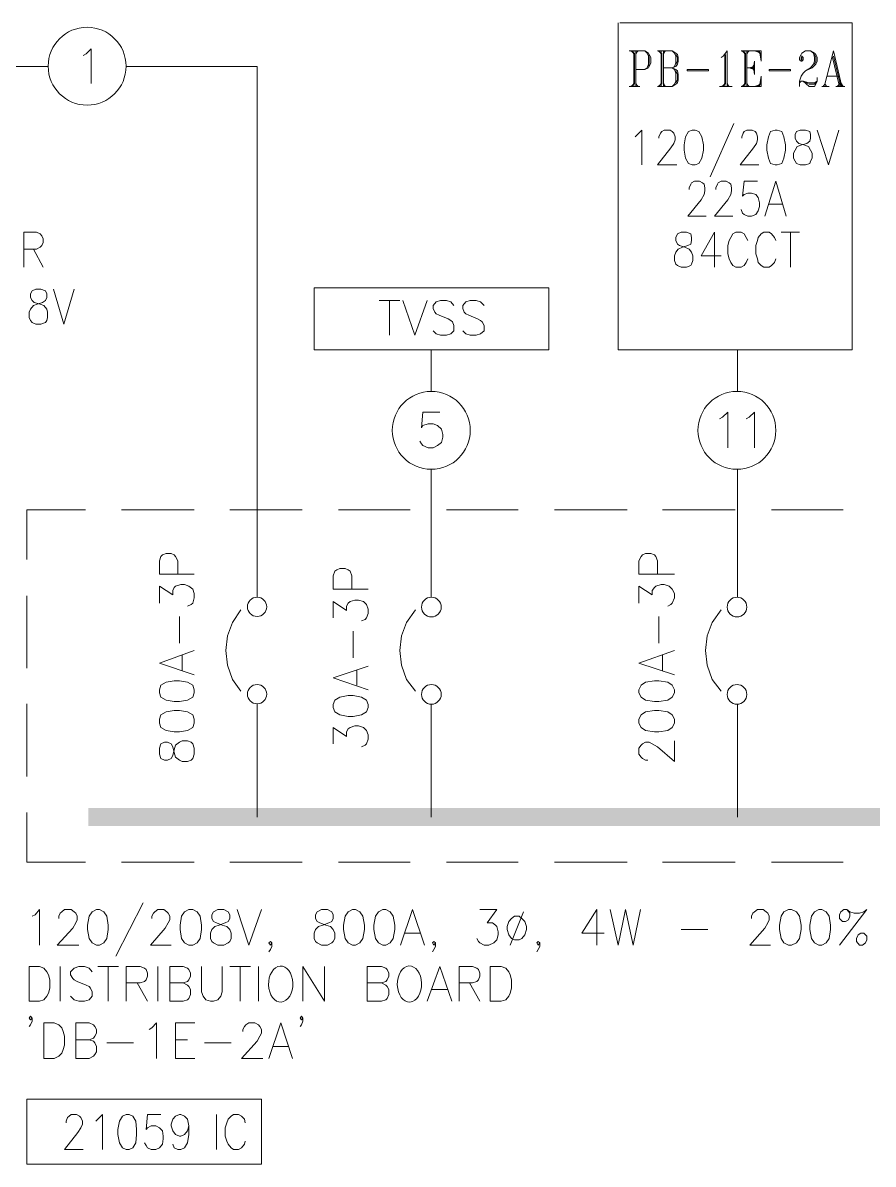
# Model space of a CAD drawing. Header units: inches. Extents: x 0.9 to 46, y 0.8 to 32.4.
# Drawn here: x 29.09 to 31.005, y 9.63 to 12.2 of the extents above; entities that cross this region are included whole.
import ezdxf

# ---------------------------------------------------------------- set-up
doc = ezdxf.new("R2010")
doc.units = ezdxf.units.IN
doc.header["$MEASUREMENT"] = 0
doc.layers.add('PDF_Geometry', color=7, linetype='Continuous')
doc.layers.add('PDF_Solid Fills', color=7, linetype='Continuous')

msp = doc.modelspace()

# ---------------------------------------------------------------- linework, layer by layer
at = {"layer": 'PDF_Geometry', "lineweight": 9}
for points in [[(30.4311, 12.1998), (30.4311, 11.4631), (30.9578, 11.4631), (30.9578, 12.1998), (30.4344, 12.1998)], [(29.2261, 12.1264), (29.2328, 12.1298), (29.2445, 12.1414), (29.2445, 12.0631)], [(30.4561, 12.1365), (30.4911, 12.1365), (30.4995, 12.1314), (30.5011, 12.1281), (30.5044, 12.1215), (30.5044, 12.1098), (30.5011, 12.1015), (30.4995, 12.0981), (30.4911, 12.0948), (30.4711, 12.0948)], [(30.4595, 12.1365), (30.4661, 12.1314)], [(30.4628, 12.1365), (30.4661, 12.1281)], [(30.4661, 12.1365), (30.4661, 12.0564)], [(30.4678, 12.1314), (30.4678, 12.0614)], [(30.4711, 12.1365), (30.4711, 12.0564)], [(30.4744, 12.1365), (30.4711, 12.1281)], [(30.4761, 12.1365), (30.4711, 12.1314)], [(30.4911, 12.1365), (30.4961, 12.1314), (30.4995, 12.1248), (30.4995, 12.1065), (30.4961, 12.0981), (30.4911, 12.0948)], [(30.5194, 12.1365), (30.5528, 12.1365), (30.5611, 12.1314), (30.5645, 12.1281), (30.5661, 12.1215), (30.5661, 12.1131), (30.5645, 12.1065), (30.5611, 12.1015), (30.5528, 12.0981), (30.5611, 12.0948), (30.5645, 12.0915), (30.5661, 12.0831), (30.5661, 12.0715), (30.5645, 12.0648), (30.5611, 12.0614), (30.5528, 12.0564), (30.5194, 12.0564)], [(30.5211, 12.1365), (30.5278, 12.1314)], [(30.5244, 12.1365), (30.5278, 12.1281)], [(30.5278, 12.1365), (30.5278, 12.0564)], [(30.5295, 12.1314), (30.5295, 12.0614)], [(30.5328, 12.1365), (30.5328, 12.0564)], [(30.5528, 12.1365), (30.5578, 12.1314), (30.5611, 12.1248), (30.5611, 12.1098), (30.5578, 12.1015), (30.5528, 12.0981), (30.5328, 12.0981)], [(30.5361, 12.1365), (30.5328, 12.1281)], [(30.5378, 12.1365), (30.5328, 12.1314)], [(30.6761, 12.0564), (30.6761, 12.1365), (30.6678, 12.1248), (30.6628, 12.1215)], [(30.7078, 12.1365), (30.7528, 12.1365), (30.7528, 12.1131), (30.7494, 12.1365)], [(30.7094, 12.1365), (30.7161, 12.1314)], [(30.7128, 12.1365), (30.7161, 12.1281)], [(30.7161, 12.1365), (30.7161, 12.0564)], [(30.7178, 12.1314), (30.7178, 12.0614)], [(30.7211, 12.1365), (30.7211, 12.0564)], [(30.7244, 12.1365), (30.7211, 12.1281)], [(30.7261, 12.1365), (30.7211, 12.1314)], [(30.7378, 12.1365), (30.7528, 12.1314)], [(30.7444, 12.1365), (30.7528, 12.1281)], [(30.7461, 12.1365), (30.7528, 12.1248)], [(30.8428, 12.1248), (30.8445, 12.1248), (30.8478, 12.1215), (30.8478, 12.1164), (30.8445, 12.1131), (30.8428, 12.1131), (30.8394, 12.1164), (30.8394, 12.1215), (30.8428, 12.1281), (30.8445, 12.1314), (30.8528, 12.1365), (30.8644, 12.1365), (30.8728, 12.1314), (30.8761, 12.1281), (30.8794, 12.1215), (30.8794, 12.1131), (30.8761, 12.1065), (30.8678, 12.0981), (30.8528, 12.0915), (30.8478, 12.0865), (30.8428, 12.0798), (30.8394, 12.0681), (30.8394, 12.0564)], [(30.8644, 12.1365), (30.8711, 12.1314), (30.8728, 12.1215), (30.8728, 12.1131), (30.8711, 12.1065), (30.8644, 12.0981), (30.8528, 12.0915)], [(30.9344, 12.0564), (30.9161, 12.1365), (30.8961, 12.0614)], [(30.4995, 12.1281), (30.5011, 12.1215), (30.5011, 12.1098), (30.4995, 12.1015)], [(30.5611, 12.1281), (30.5645, 12.1215), (30.5645, 12.1131), (30.5611, 12.1065)], [(30.6711, 12.1281), (30.6711, 12.0564)], [(30.6728, 12.1281), (30.6728, 12.0614)], [(30.7378, 12.1065), (30.7328, 12.0981), (30.7378, 12.0915)], [(30.8728, 12.1281), (30.8761, 12.1215), (30.8761, 12.1131), (30.8728, 12.1065)], [(30.9128, 12.1248), (30.9295, 12.0564)], [(30.9161, 12.1248), (30.9328, 12.0564)], [(28.8511, 12.1015), (29.1478, 12.1015)], [(29.3228, 12.1015), (29.6178, 12.1015), (29.6178, 10.9065)], [(30.5528, 12.0981), (30.5578, 12.0948), (30.5611, 12.0865), (30.5611, 12.0681), (30.5578, 12.0614), (30.5528, 12.0564)], [(30.5611, 12.0915), (30.5645, 12.0831), (30.5645, 12.0715), (30.5611, 12.0648)], [(30.7078, 12.0564), (30.7528, 12.0564), (30.7528, 12.0798), (30.7494, 12.0564)], [(30.7211, 12.0981), (30.7378, 12.0981)], [(30.7378, 12.1015), (30.7261, 12.0981), (30.7378, 12.0948)], [(30.9011, 12.0798), (30.9261, 12.0798)], [(30.4561, 12.0564), (30.4795, 12.0564)], [(30.4661, 12.0614), (30.4595, 12.0564)], [(30.4661, 12.0648), (30.4628, 12.0564)], [(30.4711, 12.0648), (30.4744, 12.0564)], [(30.4711, 12.0614), (30.4761, 12.0564)], [(30.5278, 12.0614), (30.5211, 12.0564)], [(30.5278, 12.0648), (30.5244, 12.0564)], [(30.5328, 12.0648), (30.5361, 12.0564)], [(30.5328, 12.0614), (30.5378, 12.0564)], [(30.6594, 12.0564), (30.6878, 12.0564)], [(30.6711, 12.0614), (30.6644, 12.0564)], [(30.6711, 12.0648), (30.6678, 12.0564)], [(30.6761, 12.0648), (30.6794, 12.0564)], [(30.6761, 12.0614), (30.6811, 12.0564)], [(30.7161, 12.0614), (30.7094, 12.0564)], [(30.7161, 12.0648), (30.7128, 12.0564)], [(30.7211, 12.0648), (30.7244, 12.0564)], [(30.7211, 12.0614), (30.7261, 12.0564)], [(30.7378, 12.0564), (30.7528, 12.0614)], [(30.7444, 12.0564), (30.7528, 12.0648)], [(30.7461, 12.0564), (30.7528, 12.0681)], [(30.8394, 12.0648), (30.8428, 12.0681), (30.8478, 12.0681), (30.8611, 12.0648), (30.8728, 12.0648), (30.8794, 12.0681)], [(30.8794, 12.0764), (30.8794, 12.0681), (30.8761, 12.0614), (30.8728, 12.0564), (30.8611, 12.0564), (30.8478, 12.0681), (30.8611, 12.0614), (30.8728, 12.0614), (30.8761, 12.0648)], [(30.8894, 12.0564), (30.9061, 12.0564)], [(30.8928, 12.0564), (30.8961, 12.0614), (30.9011, 12.0564)], [(30.9211, 12.0564), (30.9411, 12.0564)], [(30.9295, 12.0614), (30.9244, 12.0564)], [(30.9295, 12.0648), (30.9261, 12.0564)], [(30.9328, 12.0648), (30.9378, 12.0564)], [(30.4694, 11.9431), (30.4744, 11.9481), (30.4844, 11.9581), (30.4844, 11.8798)], [(30.5228, 11.9398), (30.5228, 11.9431), (30.5261, 11.9515), (30.5295, 11.9548), (30.5344, 11.9581), (30.5478, 11.9581), (30.5528, 11.9548), (30.5561, 11.9515), (30.5594, 11.9431), (30.5594, 11.9364), (30.5561, 11.9281), (30.5494, 11.9181), (30.5194, 11.8798), (30.5628, 11.8798)], [(30.6911, 11.9731), (30.6378, 11.8531)], [(30.7094, 11.9398), (30.7094, 11.9431), (30.7128, 11.9515), (30.7144, 11.9548), (30.7211, 11.9581), (30.7328, 11.9581), (30.7394, 11.9548), (30.7428, 11.9515), (30.7444, 11.9431), (30.7444, 11.9364), (30.7428, 11.9281), (30.7361, 11.9181), (30.7061, 11.8798), (30.7478, 11.8798)], [(30.8794, 11.9581), (30.9044, 11.8798), (30.9278, 11.9581)], [(30.5911, 11.8248), (30.5911, 11.8281), (30.5944, 11.8364), (30.5961, 11.8398), (30.6028, 11.8431), (30.6144, 11.8431), (30.6211, 11.8398), (30.6244, 11.8364), (30.6261, 11.8281), (30.6261, 11.8214), (30.6244, 11.8131), (30.6178, 11.8014), (30.5878, 11.7648), (30.6294, 11.7648)], [(30.6511, 11.8248), (30.6511, 11.8281), (30.6544, 11.8364), (30.6561, 11.8398), (30.6628, 11.8431), (30.6744, 11.8431), (30.6811, 11.8398), (30.6845, 11.8364), (30.6861, 11.8281), (30.6861, 11.8214), (30.6845, 11.8131), (30.6778, 11.8014), (30.6478, 11.7648), (30.6894, 11.7648)], [(30.7444, 11.8431), (30.7144, 11.8431), (30.7111, 11.8098), (30.7144, 11.8131), (30.7228, 11.8164), (30.7311, 11.8164), (30.7411, 11.8131), (30.7461, 11.8065), (30.7494, 11.7948), (30.7494, 11.7864), (30.7461, 11.7765), (30.7411, 11.7681), (30.7311, 11.7648), (30.7228, 11.7648), (30.7144, 11.7681), (30.7111, 11.7714), (30.7078, 11.7798)], [(30.7611, 11.7648), (30.7861, 11.8431), (30.8094, 11.7648)], [(30.7711, 11.7915), (30.8011, 11.7915)], [(29.0928, 11.6498), (29.0928, 11.7281), (29.1211, 11.7281), (29.1295, 11.7248), (29.1328, 11.7198), (29.1361, 11.7131), (29.1361, 11.7048), (29.1328, 11.6981), (29.1295, 11.6948), (29.1211, 11.6898), (29.0928, 11.6898)], [(30.6478, 11.6498), (30.6478, 11.7281), (30.6178, 11.6748), (30.6628, 11.6748)], [(30.7228, 11.7098), (30.7195, 11.7164), (30.7144, 11.7248), (30.7078, 11.7281), (30.6961, 11.7281), (30.6894, 11.7248), (30.6845, 11.7164), (30.6811, 11.7098), (30.6778, 11.6981), (30.6778, 11.6798), (30.6811, 11.6681), (30.6845, 11.6598), (30.6894, 11.6531), (30.6961, 11.6498), (30.7078, 11.6498), (30.7144, 11.6531), (30.7195, 11.6598), (30.7228, 11.6681)], [(30.7861, 11.7098), (30.7828, 11.7164), (30.7761, 11.7248), (30.7711, 11.7281), (30.7594, 11.7281), (30.7528, 11.7248), (30.7461, 11.7164), (30.7444, 11.7098), (30.7411, 11.6981), (30.7411, 11.6798), (30.7444, 11.6681), (30.7461, 11.6598), (30.7528, 11.6531), (30.7594, 11.6498), (30.7711, 11.6498), (30.7761, 11.6531), (30.7828, 11.6598), (30.7861, 11.6681)], [(30.7978, 11.7281), (30.8394, 11.7281)], [(30.8194, 11.7281), (30.8194, 11.6498)], [(29.1145, 11.6898), (29.1361, 11.6498)], [(29.1595, 11.5998), (29.1828, 11.5215), (29.2061, 11.5998)], [(29.8928, 11.5748), (29.9395, 11.5748)], [(29.9161, 11.5748), (29.9161, 11.4965)], [(29.9461, 11.5748), (29.9728, 11.4965), (30.0011, 11.5748)], [(30.0611, 11.5631), (30.0544, 11.5715), (30.0445, 11.5748), (30.0311, 11.5748), (30.0211, 11.5715), (30.0145, 11.5631), (30.0145, 11.5565), (30.0178, 11.5481), (30.0211, 11.5448), (30.0278, 11.5414), (30.0478, 11.5331), (30.0544, 11.5298), (30.0578, 11.5264), (30.0611, 11.5181), (30.0611, 11.5064), (30.0544, 11.4998), (30.0445, 11.4965), (30.0311, 11.4965), (30.0211, 11.4998), (30.0145, 11.5064)], [(30.1295, 11.5631), (30.1211, 11.5715), (30.1111, 11.5748), (30.0978, 11.5748), (30.0878, 11.5715), (30.0811, 11.5631), (30.0811, 11.5565), (30.0845, 11.5481), (30.0878, 11.5448), (30.0944, 11.5414), (30.1145, 11.5331), (30.1211, 11.5298), (30.1244, 11.5264), (30.1295, 11.5181), (30.1295, 11.5064), (30.1211, 11.4998), (30.1111, 11.4965), (30.0978, 11.4965), (30.0878, 11.4998), (30.0811, 11.5064)], [(30.0095, 11.3714), (30.0095, 11.4631)], [(30.6994, 11.3714), (30.6994, 11.4631)], [(30.0295, 11.3231), (29.9911, 11.3231), (29.9878, 11.2881), (29.9911, 11.2931), (30.0028, 11.2965), (30.0145, 11.2965), (30.0244, 11.2931), (30.0328, 11.2848), (30.0361, 11.2731), (30.0361, 11.2665), (30.0328, 11.2548), (30.0244, 11.2481), (30.0145, 11.2431), (30.0028, 11.2431), (29.9911, 11.2481), (29.9878, 11.2515), (29.9845, 11.2581)], [(30.6594, 11.3081), (30.6661, 11.3115), (30.6778, 11.3231), (30.6778, 11.2431)], [(30.7195, 11.3081), (30.7261, 11.3115), (30.7378, 11.3231), (30.7378, 11.2431)], [(30.0095, 10.9065), (30.0095, 11.1948)], [(30.6994, 10.9065), (30.6994, 11.1948)], [(29.0995, 10.9915), (29.0995, 11.1031), (29.2311, 11.1031)], [(29.3128, 11.1031), (29.4761, 11.1031)], [(29.5561, 11.1031), (29.7195, 11.1031)], [(29.8011, 11.1031), (29.9628, 11.1031)], [(30.0445, 11.1031), (30.2061, 11.1031)], [(30.2878, 11.1031), (30.4511, 11.1031)], [(30.5311, 11.1031), (30.6944, 11.1031)], [(30.7761, 11.1031), (30.9378, 11.1031)], [(29.4761, 10.9581), (29.3978, 10.9581), (29.3978, 10.9881), (29.4011, 10.9981), (29.4045, 11.0015), (29.4128, 11.0048), (29.4245, 11.0048), (29.4311, 11.0015), (29.4344, 10.9981), (29.4395, 10.9881), (29.4395, 10.9581)], [(30.5578, 10.9581), (30.4778, 10.9581), (30.4778, 10.9881), (30.4828, 10.9981), (30.4861, 11.0015), (30.4928, 11.0048), (30.5044, 11.0048), (30.5128, 11.0015), (30.5161, 10.9981), (30.5194, 10.9881), (30.5194, 10.9581)], [(29.8678, 10.9248), (29.7895, 10.9248), (29.7895, 10.9548), (29.7928, 10.9648), (29.7978, 10.9681), (29.8045, 10.9714), (29.8161, 10.9714), (29.8228, 10.9681), (29.8278, 10.9648), (29.8311, 10.9548), (29.8311, 10.9248)], [(29.3978, 10.8931), (29.3978, 10.9315), (29.4278, 10.9115), (29.4278, 10.9215), (29.4311, 10.9281), (29.4344, 10.9315), (29.4461, 10.9348), (29.4545, 10.9348), (29.4645, 10.9315), (29.4728, 10.9248), (29.4761, 10.9148), (29.4761, 10.9048), (29.4728, 10.8931), (29.4695, 10.8898), (29.4611, 10.8864)], [(30.4778, 10.8931), (30.4778, 10.9315), (30.5078, 10.9115), (30.5078, 10.9215), (30.5128, 10.9281), (30.5161, 10.9315), (30.5278, 10.9348), (30.5344, 10.9348), (30.5461, 10.9315), (30.5528, 10.9248), (30.5578, 10.9148), (30.5578, 10.9048), (30.5528, 10.8931), (30.5494, 10.8898), (30.5428, 10.8864)], [(29.0995, 10.7465), (29.0995, 10.9098)], [(29.7895, 10.8598), (29.7895, 10.8965), (29.8195, 10.8765), (29.8195, 10.8864), (29.8228, 10.8931), (29.8278, 10.8965), (29.8378, 10.8998), (29.8461, 10.8998), (29.8578, 10.8965), (29.8644, 10.8898), (29.8678, 10.8798), (29.8678, 10.8698), (29.8644, 10.8598), (29.8611, 10.8565), (29.8528, 10.8531)], [(29.5811, 10.8781), (29.5628, 10.8498), (29.5511, 10.8198), (29.5478, 10.7865), (29.5511, 10.7531), (29.5628, 10.7215), (29.5811, 10.6948)], [(29.9745, 10.8781), (29.9544, 10.8498), (29.9428, 10.8198), (29.9395, 10.7865), (29.9428, 10.7531), (29.9544, 10.7215), (29.9745, 10.6948)], [(30.6628, 10.8781), (30.6428, 10.8498), (30.6311, 10.8198), (30.6278, 10.7865), (30.6311, 10.7531), (30.6428, 10.7215), (30.6628, 10.6948)], [(29.4428, 10.8031), (29.4428, 10.8631)], [(30.5228, 10.8031), (30.5228, 10.8631)], [(29.8345, 10.7698), (29.8345, 10.8298)], [(29.4761, 10.7315), (29.3978, 10.7582), (29.4761, 10.7865)], [(29.4495, 10.7415), (29.4495, 10.7765)], [(30.5578, 10.7315), (30.4778, 10.7582), (30.5578, 10.7865)], [(30.5311, 10.7415), (30.5311, 10.7765)], [(29.8678, 10.6981), (29.7895, 10.7248), (29.8678, 10.7515)], [(29.8428, 10.7081), (29.8428, 10.7415)], [(29.0995, 10.5031), (29.0995, 10.6665)], [(29.6178, 10.6665), (29.6178, 10.4115)], [(30.0095, 10.6665), (30.0095, 10.4115)], [(30.6994, 10.6665), (30.6994, 10.4115)], [(29.7895, 10.5765), (29.7895, 10.6131), (29.8195, 10.5931), (29.8195, 10.6031), (29.8228, 10.6098), (29.8278, 10.6131), (29.8378, 10.6165), (29.8461, 10.6165), (29.8578, 10.6131), (29.8644, 10.6065), (29.8678, 10.5965), (29.8678, 10.5865), (29.8644, 10.5765), (29.8611, 10.5731), (29.8528, 10.5698)], [(30.4978, 10.5398), (30.4928, 10.5398), (30.4861, 10.5431), (30.4828, 10.5465), (30.4778, 10.5531), (30.4778, 10.5665), (30.4828, 10.5731), (30.4861, 10.5765), (30.4928, 10.5798), (30.5011, 10.5798), (30.5078, 10.5765), (30.5194, 10.5698), (30.5578, 10.5365), (30.5578, 10.5831)], [(29.2311, 10.3098), (29.0995, 10.3098), (29.0995, 10.4215)], [(29.4761, 10.3098), (29.3128, 10.3098)], [(29.7195, 10.3098), (29.5561, 10.3098)], [(29.9628, 10.3098), (29.8011, 10.3098)], [(30.2061, 10.3098), (30.0445, 10.3098)], [(30.4511, 10.3098), (30.2878, 10.3098)], [(30.6944, 10.3098), (30.5311, 10.3098)], [(30.9378, 10.3098), (30.7761, 10.3098)], [(29.1111, 10.1882), (29.1178, 10.1915), (29.1278, 10.2032), (29.1278, 10.1231)], [(29.1711, 10.1832), (29.1711, 10.1882), (29.1744, 10.1948), (29.1778, 10.1981), (29.1845, 10.2032), (29.1995, 10.2032), (29.2061, 10.1981), (29.2095, 10.1948), (29.2128, 10.1882), (29.2128, 10.1798), (29.2095, 10.1731), (29.2028, 10.1615), (29.1678, 10.1231), (29.2161, 10.1231)], [(29.3611, 10.2182), (29.2995, 10.0982)], [(29.3811, 10.1832), (29.3811, 10.1882), (29.3845, 10.1948), (29.3878, 10.1981), (29.3945, 10.2032), (29.4078, 10.2032), (29.4145, 10.1981), (29.4178, 10.1948), (29.4211, 10.1882), (29.4211, 10.1798), (29.4178, 10.1731), (29.4111, 10.1615), (29.3778, 10.1231), (29.4245, 10.1231)], [(29.5728, 10.2032), (29.5995, 10.1231), (29.6278, 10.2032)], [(29.9411, 10.1231), (29.9678, 10.2032), (29.9945, 10.1231)], [(30.1194, 10.2032), (30.1578, 10.2032), (30.1361, 10.1731), (30.1478, 10.1731), (30.1545, 10.1682), (30.1578, 10.1648), (30.1611, 10.1531), (30.1611, 10.1465), (30.1578, 10.1348), (30.1511, 10.1281), (30.1394, 10.1231), (30.1295, 10.1231), (30.1194, 10.1281), (30.1161, 10.1315), (30.1128, 10.1382)], [(30.3828, 10.1231), (30.3828, 10.2032), (30.3494, 10.1498), (30.3994, 10.1498)], [(30.4128, 10.2032), (30.4311, 10.1231), (30.4478, 10.2032), (30.4644, 10.1231), (30.4811, 10.2032)], [(30.7311, 10.1832), (30.7311, 10.1882), (30.7344, 10.1948), (30.7378, 10.1981), (30.7444, 10.2032), (30.7578, 10.2032), (30.7644, 10.1981), (30.7678, 10.1948), (30.7711, 10.1882), (30.7711, 10.1798), (30.7678, 10.1731), (30.7611, 10.1615), (30.7278, 10.1231), (30.7744, 10.1231)], [(30.9461, 10.2032), (30.9528, 10.1948), (30.9528, 10.1882), (30.9494, 10.1798), (30.9428, 10.1765), (30.9361, 10.1765), (30.9295, 10.1832), (30.9295, 10.1915), (30.9328, 10.1981), (30.9394, 10.2032), (30.9461, 10.2032), (30.9528, 10.1981), (30.9628, 10.1948), (30.9744, 10.1948), (30.9844, 10.1981), (30.9911, 10.2032), (30.9295, 10.1231)], [(30.2178, 10.1981), (30.1878, 10.1231)], [(30.5728, 10.1581), (30.6328, 10.1581)], [(29.6511, 10.1281), (29.6478, 10.1231), (29.6444, 10.1281), (29.6478, 10.1315), (29.6511, 10.1281), (29.6511, 10.1198), (29.6478, 10.1132), (29.6444, 10.1081)], [(29.9511, 10.1498), (29.9845, 10.1498)], [(30.0194, 10.1281), (30.0161, 10.1231), (30.0128, 10.1281), (30.0161, 10.1315), (30.0194, 10.1281), (30.0194, 10.1198), (30.0161, 10.1132), (30.0128, 10.1081)], [(30.2545, 10.1281), (30.2511, 10.1231), (30.2478, 10.1281), (30.2511, 10.1315), (30.2545, 10.1281), (30.2545, 10.1198), (30.2511, 10.1132), (30.2478, 10.1081)], [(29.1744, 10.0748), (29.1744, 9.9965)], [(29.2461, 10.0632), (29.2395, 10.0715), (29.2295, 10.0748), (29.2161, 10.0748), (29.2061, 10.0715), (29.1978, 10.0632), (29.1978, 10.0565), (29.2028, 10.0482), (29.2061, 10.0448), (29.2128, 10.0415), (29.2328, 10.0332), (29.2395, 10.0298), (29.2428, 10.0265), (29.2461, 10.0182), (29.2461, 10.0081), (29.2395, 9.9998), (29.2295, 9.9965), (29.2161, 9.9965), (29.2061, 9.9998), (29.1978, 10.0081)], [(29.2595, 10.0748), (29.3061, 10.0748)], [(29.2828, 10.0748), (29.2828, 9.9965)], [(29.3228, 9.9965), (29.3228, 10.0748), (29.3545, 10.0748), (29.3645, 10.0715), (29.3678, 10.0681), (29.3711, 10.0598), (29.3711, 10.0531), (29.3678, 10.0448), (29.3645, 10.0415), (29.3545, 10.0381), (29.3228, 10.0381)], [(29.3945, 10.0748), (29.3945, 9.9965)], [(29.4511, 10.0381), (29.4611, 10.0332), (29.4645, 10.0298), (29.4678, 10.0231), (29.4678, 10.0115), (29.4645, 10.0031), (29.4611, 9.9998), (29.4511, 9.9965), (29.4211, 9.9965), (29.4211, 10.0748), (29.4511, 10.0748), (29.4611, 10.0715), (29.4645, 10.0681), (29.4678, 10.0598), (29.4678, 10.0531), (29.4645, 10.0448), (29.4611, 10.0415), (29.4511, 10.0381), (29.4211, 10.0381)], [(29.4928, 10.0748), (29.4928, 10.0182), (29.4961, 10.0081), (29.5028, 9.9998), (29.5128, 9.9965), (29.5194, 9.9965), (29.5295, 9.9998), (29.5361, 10.0081), (29.5395, 10.0182), (29.5395, 10.0748)], [(29.5561, 10.0748), (29.6028, 10.0748)], [(29.5795, 10.0748), (29.5795, 9.9965)], [(29.6211, 10.0748), (29.6211, 9.9965)], [(29.7211, 9.9965), (29.7211, 10.0748), (29.7695, 9.9965), (29.7695, 10.0748)], [(29.8978, 10.0381), (29.9078, 10.0332), (29.9111, 10.0298), (29.9144, 10.0231), (29.9144, 10.0115), (29.9111, 10.0031), (29.9078, 9.9998), (29.8978, 9.9965), (29.8661, 9.9965), (29.8661, 10.0748), (29.8978, 10.0748), (29.9078, 10.0715), (29.9111, 10.0681), (29.9144, 10.0598), (29.9144, 10.0531), (29.9111, 10.0448), (29.9078, 10.0415), (29.8978, 10.0381), (29.8661, 10.0381)], [(30.0011, 9.9965), (30.0295, 10.0748), (30.0561, 9.9965)], [(30.0728, 9.9965), (30.0728, 10.0748), (30.1028, 10.0748), (30.1128, 10.0715), (30.1161, 10.0681), (30.1194, 10.0598), (30.1194, 10.0531), (30.1161, 10.0448), (30.1128, 10.0415), (30.1028, 10.0381), (30.0728, 10.0381)], [(29.3478, 10.0381), (29.3711, 9.9965)], [(30.0111, 10.0231), (30.0461, 10.0231)], [(30.0961, 10.0381), (30.1194, 9.9965)], [(29.1111, 9.9582), (29.1078, 9.9548), (29.1045, 9.9582), (29.1078, 9.9632), (29.1111, 9.9582), (29.1111, 9.9515), (29.1078, 9.9432), (29.1045, 9.9398)], [(29.2395, 9.9098), (29.2495, 9.9065), (29.2528, 9.9031), (29.2561, 9.8948), (29.2561, 9.8831), (29.2528, 9.8765), (29.2495, 9.8732), (29.2395, 9.8681), (29.2095, 9.8681), (29.2095, 9.9481), (29.2395, 9.9481), (29.2495, 9.9432), (29.2528, 9.9398), (29.2561, 9.9332), (29.2561, 9.9248), (29.2528, 9.9181), (29.2495, 9.9132), (29.2395, 9.9098), (29.2095, 9.9098)], [(29.3745, 9.9332), (29.3811, 9.9365), (29.3912, 9.9481), (29.3912, 9.8681)], [(29.4778, 9.8681), (29.4344, 9.8681), (29.4344, 9.9481), (29.4778, 9.9481)], [(29.5861, 9.9282), (29.5861, 9.9332), (29.5895, 9.9398), (29.5928, 9.9432), (29.5995, 9.9481), (29.6128, 9.9481), (29.6211, 9.9432), (29.6244, 9.9398), (29.6278, 9.9332), (29.6278, 9.9248), (29.6244, 9.9181), (29.6178, 9.9065), (29.5828, 9.8681), (29.6311, 9.8681)], [(29.6444, 9.8681), (29.6711, 9.9481), (29.6978, 9.8681)], [(29.7211, 9.9582), (29.7178, 9.9548), (29.7145, 9.9582), (29.7178, 9.9632), (29.7211, 9.9582), (29.7211, 9.9515), (29.7178, 9.9432), (29.7145, 9.9398)], [(29.2795, 9.9031), (29.3395, 9.9031)], [(29.4344, 9.9098), (29.4611, 9.9098)], [(29.4995, 9.9031), (29.5595, 9.9031)], [(29.6545, 9.8948), (29.6878, 9.8948)], [(29.1878, 9.7231), (29.1878, 9.7265), (29.1911, 9.7348), (29.1945, 9.7382), (29.1995, 9.7415), (29.2111, 9.7415), (29.2178, 9.7382), (29.2211, 9.7348), (29.2245, 9.7265), (29.2245, 9.7198), (29.2211, 9.7115), (29.2145, 9.7015), (29.1845, 9.6632), (29.2261, 9.6632)], [(29.2545, 9.7265), (29.2595, 9.7315), (29.2695, 9.7415), (29.2695, 9.6632)], [(29.4011, 9.7415), (29.3711, 9.7415), (29.3678, 9.7082), (29.3711, 9.7115), (29.3794, 9.7165), (29.3895, 9.7165), (29.3978, 9.7115), (29.4045, 9.7048), (29.4061, 9.6931), (29.4061, 9.6865), (29.4045, 9.6748), (29.3978, 9.6665), (29.3895, 9.6632), (29.3794, 9.6632), (29.3711, 9.6665), (29.3678, 9.6715), (29.3645, 9.6781)], [(29.4645, 9.7165), (29.4611, 9.7048), (29.4545, 9.6965), (29.4461, 9.6931), (29.4428, 9.6931), (29.4344, 9.6965), (29.4278, 9.7048), (29.4245, 9.7165), (29.4245, 9.7198), (29.4278, 9.7315), (29.4344, 9.7382), (29.4428, 9.7415), (29.4461, 9.7415), (29.4545, 9.7382), (29.4611, 9.7315), (29.4645, 9.7165), (29.4645, 9.6965), (29.4611, 9.6781), (29.4545, 9.6665), (29.4461, 9.6632), (29.4395, 9.6632), (29.4311, 9.6665), (29.4278, 9.6748)], [(29.5261, 9.7415), (29.5261, 9.6632)], [(29.5911, 9.7231), (29.5895, 9.7315), (29.5828, 9.7382), (29.5761, 9.7415), (29.5645, 9.7415), (29.5595, 9.7382), (29.5528, 9.7315), (29.5495, 9.7231), (29.5461, 9.7115), (29.5461, 9.6931), (29.5495, 9.6815), (29.5528, 9.6748), (29.5595, 9.6665), (29.5645, 9.6632), (29.5761, 9.6632), (29.5828, 9.6665), (29.5895, 9.6748), (29.5911, 9.6815)]]:
    msp.add_lwpolyline(points, dxfattribs=at)
for points in [[(30.7378, 12.0831), (30.7361, 12.0981), (30.7378, 12.1131)], [(30.8428, 12.1164), (30.8444, 12.1164), (30.8444, 12.1215), (30.8428, 12.1215)], [(30.6344, 12.0915), (30.5861, 12.0915), (30.5861, 12.0948), (30.6344, 12.0948)], [(30.8194, 12.0915), (30.7711, 12.0915), (30.7711, 12.0948), (30.8194, 12.0948)], [(30.5978, 11.9581), (30.5894, 11.9548), (30.5828, 11.9431), (30.5794, 11.9248), (30.5794, 11.9131), (30.5828, 11.8948), (30.5894, 11.8831), (30.5978, 11.8798), (30.6044, 11.8798), (30.6128, 11.8831), (30.6195, 11.8948), (30.6228, 11.9131), (30.6228, 11.9248), (30.6195, 11.9431), (30.6128, 11.9548), (30.6044, 11.9581)], [(30.7844, 11.9581), (30.7744, 11.9548), (30.7694, 11.9431), (30.7661, 11.9248), (30.7661, 11.9131), (30.7694, 11.8948), (30.7744, 11.8831), (30.7844, 11.8798), (30.7894, 11.8798), (30.7994, 11.8831), (30.8044, 11.8948), (30.8078, 11.9131), (30.8078, 11.9248), (30.8044, 11.9431), (30.7994, 11.9548), (30.7894, 11.9581)], [(30.8411, 11.9581), (30.8328, 11.9548), (30.8294, 11.9481), (30.8294, 11.9398), (30.8328, 11.9331), (30.8378, 11.9281), (30.8494, 11.9248), (30.8594, 11.9214), (30.8644, 11.9131), (30.8678, 11.9064), (30.8678, 11.8948), (30.8644, 11.8881), (30.8628, 11.8831), (30.8528, 11.8798), (30.8411, 11.8798), (30.8328, 11.8831), (30.8294, 11.8881), (30.8261, 11.8948), (30.8261, 11.9064), (30.8294, 11.9131), (30.8344, 11.9214), (30.8445, 11.9248), (30.8561, 11.9281), (30.8628, 11.9331), (30.8644, 11.9398), (30.8644, 11.9481), (30.8628, 11.9548), (30.8528, 11.9581)], [(30.5728, 11.7281), (30.5645, 11.7248), (30.5611, 11.7164), (30.5611, 11.7098), (30.5645, 11.7014), (30.5694, 11.6981), (30.5811, 11.6948), (30.5911, 11.6898), (30.5961, 11.6831), (30.5995, 11.6748), (30.5995, 11.6648), (30.5961, 11.6565), (30.5944, 11.6531), (30.5845, 11.6498), (30.5728, 11.6498), (30.5645, 11.6531), (30.5611, 11.6565), (30.5578, 11.6648), (30.5578, 11.6748), (30.5611, 11.6831), (30.5661, 11.6898), (30.5761, 11.6948), (30.5878, 11.6981), (30.5944, 11.7014), (30.5961, 11.7098), (30.5961, 11.7164), (30.5944, 11.7248), (30.5845, 11.7281)], [(29.1195, 11.5998), (29.1111, 11.5964), (29.1078, 11.5898), (29.1078, 11.5815), (29.1111, 11.5748), (29.1161, 11.5698), (29.1295, 11.5665), (29.1378, 11.5631), (29.1445, 11.5548), (29.1461, 11.5481), (29.1461, 11.5365), (29.1445, 11.5298), (29.1411, 11.5248), (29.1311, 11.5215), (29.1195, 11.5215), (29.1111, 11.5248), (29.1078, 11.5298), (29.1045, 11.5365), (29.1045, 11.5481), (29.1078, 11.5548), (29.1145, 11.5631), (29.1228, 11.5665), (29.1345, 11.5698), (29.1411, 11.5748), (29.1445, 11.5815), (29.1445, 11.5898), (29.1411, 11.5964), (29.1311, 11.5998)], [(29.7461, 11.4631), (30.2745, 11.4631), (30.2745, 11.6031), (29.7461, 11.6031)], [(29.3978, 10.6915), (29.4011, 10.6815), (29.4128, 10.6748), (29.4311, 10.6715), (29.4428, 10.6715), (29.4611, 10.6748), (29.4728, 10.6815), (29.4761, 10.6915), (29.4761, 10.6981), (29.4728, 10.7081), (29.4611, 10.7148), (29.4428, 10.7181), (29.4311, 10.7181), (29.4128, 10.7148), (29.4011, 10.7081), (29.3978, 10.6981)], [(30.4778, 10.6915), (30.4828, 10.6815), (30.4928, 10.6748), (30.5128, 10.6715), (30.5228, 10.6715), (30.5428, 10.6748), (30.5528, 10.6815), (30.5578, 10.6915), (30.5578, 10.6981), (30.5528, 10.7081), (30.5428, 10.7148), (30.5228, 10.7181), (30.5128, 10.7181), (30.4928, 10.7148), (30.4828, 10.7081), (30.4778, 10.6981)], [(29.7895, 10.6581), (29.7928, 10.6481), (29.8045, 10.6415), (29.8228, 10.6381), (29.8345, 10.6381), (29.8528, 10.6415), (29.8644, 10.6481), (29.8678, 10.6581), (29.8678, 10.6648), (29.8644, 10.6748), (29.8528, 10.6815), (29.8345, 10.6848), (29.8228, 10.6848), (29.8045, 10.6815), (29.7928, 10.6748), (29.7895, 10.6648)], [(29.3978, 10.6231), (29.4011, 10.6131), (29.4128, 10.6065), (29.4311, 10.6031), (29.4428, 10.6031), (29.4611, 10.6065), (29.4728, 10.6131), (29.4761, 10.6231), (29.4761, 10.6315), (29.4728, 10.6415), (29.4611, 10.6481), (29.4428, 10.6515), (29.4311, 10.6515), (29.4128, 10.6481), (29.4011, 10.6415), (29.3978, 10.6315)], [(30.4778, 10.6231), (30.4828, 10.6131), (30.4928, 10.6065), (30.5128, 10.6031), (30.5228, 10.6031), (30.5428, 10.6065), (30.5528, 10.6131), (30.5578, 10.6231), (30.5578, 10.6315), (30.5528, 10.6415), (30.5428, 10.6481), (30.5228, 10.6515), (30.5128, 10.6515), (30.4928, 10.6481), (30.4828, 10.6415), (30.4778, 10.6315)], [(29.3978, 10.5531), (29.4011, 10.5431), (29.4095, 10.5398), (29.4161, 10.5398), (29.4245, 10.5431), (29.4278, 10.5498), (29.4311, 10.5631), (29.4344, 10.5731), (29.4428, 10.5798), (29.4495, 10.5831), (29.4611, 10.5831), (29.4695, 10.5798), (29.4728, 10.5765), (29.4761, 10.5665), (29.4761, 10.5531), (29.4728, 10.5431), (29.4695, 10.5398), (29.4611, 10.5365), (29.4495, 10.5365), (29.4428, 10.5398), (29.4344, 10.5465), (29.4311, 10.5565), (29.4278, 10.5698), (29.4245, 10.5765), (29.4161, 10.5798), (29.4095, 10.5798), (29.4011, 10.5765), (29.3978, 10.5665)], [(29.2561, 10.2032), (29.2461, 10.1981), (29.2395, 10.1882), (29.2361, 10.1682), (29.2361, 10.1581), (29.2395, 10.1382), (29.2461, 10.1281), (29.2561, 10.1231), (29.2628, 10.1231), (29.2728, 10.1281), (29.2795, 10.1382), (29.2828, 10.1581), (29.2828, 10.1682), (29.2795, 10.1882), (29.2728, 10.1981), (29.2628, 10.2032)], [(29.4645, 10.2032), (29.4545, 10.1981), (29.4478, 10.1882), (29.4445, 10.1682), (29.4445, 10.1581), (29.4478, 10.1382), (29.4545, 10.1281), (29.4645, 10.1231), (29.4728, 10.1231), (29.4828, 10.1281), (29.4895, 10.1382), (29.4928, 10.1581), (29.4928, 10.1682), (29.4895, 10.1882), (29.4828, 10.1981), (29.4728, 10.2032)], [(29.5295, 10.2032), (29.5194, 10.1981), (29.5161, 10.1915), (29.5161, 10.1832), (29.5194, 10.1765), (29.5261, 10.1731), (29.5395, 10.1682), (29.5495, 10.1648), (29.5561, 10.1581), (29.5595, 10.1498), (29.5595, 10.1382), (29.5561, 10.1315), (29.5528, 10.1281), (29.5428, 10.1231), (29.5295, 10.1231), (29.5194, 10.1281), (29.5161, 10.1315), (29.5128, 10.1382), (29.5128, 10.1498), (29.5161, 10.1581), (29.5228, 10.1648), (29.5328, 10.1682), (29.5461, 10.1731), (29.5528, 10.1765), (29.5561, 10.1832), (29.5561, 10.1915), (29.5528, 10.1981), (29.5428, 10.2032)], [(29.7628, 10.2032), (29.7528, 10.1981), (29.7495, 10.1915), (29.7495, 10.1832), (29.7528, 10.1765), (29.7595, 10.1731), (29.7728, 10.1682), (29.7828, 10.1648), (29.7895, 10.1581), (29.7928, 10.1498), (29.7928, 10.1382), (29.7895, 10.1315), (29.7861, 10.1281), (29.7761, 10.1231), (29.7628, 10.1231), (29.7528, 10.1281), (29.7495, 10.1315), (29.7461, 10.1382), (29.7461, 10.1498), (29.7495, 10.1581), (29.7561, 10.1648), (29.7661, 10.1682), (29.7794, 10.1731), (29.7861, 10.1765), (29.7895, 10.1832), (29.7895, 10.1915), (29.7861, 10.1981), (29.7761, 10.2032)], [(29.8328, 10.2032), (29.8228, 10.1981), (29.8161, 10.1882), (29.8128, 10.1682), (29.8128, 10.1581), (29.8161, 10.1382), (29.8228, 10.1281), (29.8328, 10.1231), (29.8395, 10.1231), (29.8494, 10.1281), (29.8561, 10.1382), (29.8595, 10.1581), (29.8595, 10.1682), (29.8561, 10.1882), (29.8494, 10.1981), (29.8395, 10.2032)], [(29.9011, 10.2032), (29.8911, 10.1981), (29.8844, 10.1882), (29.8811, 10.1682), (29.8811, 10.1581), (29.8844, 10.1382), (29.8911, 10.1281), (29.9011, 10.1231), (29.9078, 10.1231), (29.9178, 10.1281), (29.9245, 10.1382), (29.9278, 10.1581), (29.9278, 10.1682), (29.9245, 10.1882), (29.9178, 10.1981), (29.9078, 10.2032)], [(30.8144, 10.2032), (30.8044, 10.1981), (30.7978, 10.1882), (30.7944, 10.1682), (30.7944, 10.1581), (30.7978, 10.1382), (30.8044, 10.1281), (30.8144, 10.1231), (30.8211, 10.1231), (30.8328, 10.1281), (30.8394, 10.1382), (30.8428, 10.1581), (30.8428, 10.1682), (30.8394, 10.1882), (30.8328, 10.1981), (30.8211, 10.2032)], [(30.8828, 10.2032), (30.8728, 10.1981), (30.8661, 10.1882), (30.8628, 10.1682), (30.8628, 10.1581), (30.8661, 10.1382), (30.8728, 10.1281), (30.8828, 10.1231), (30.8894, 10.1231), (30.8994, 10.1281), (30.9061, 10.1382), (30.9094, 10.1581), (30.9094, 10.1682), (30.9061, 10.1882), (30.8994, 10.1981), (30.8894, 10.2032)], [(30.1978, 10.1882), (30.1911, 10.1832), (30.1845, 10.1765), (30.1811, 10.1648), (30.1811, 10.1581), (30.1845, 10.1465), (30.1911, 10.1382), (30.1978, 10.1348), (30.2078, 10.1348), (30.2144, 10.1382), (30.2211, 10.1465), (30.2244, 10.1581), (30.2244, 10.1648), (30.2211, 10.1765), (30.2144, 10.1832), (30.2078, 10.1882)], [(30.9778, 10.1498), (30.9711, 10.1465), (30.9678, 10.1382), (30.9678, 10.1315), (30.9744, 10.1231), (30.9811, 10.1231), (30.9878, 10.1281), (30.9911, 10.1348), (30.9911, 10.1431), (30.9844, 10.1498)], [(29.1045, 9.9965), (29.1045, 10.0748), (29.1278, 10.0748), (29.1378, 10.0715), (29.1445, 10.0632), (29.1478, 10.0565), (29.1511, 10.0448), (29.1511, 10.0265), (29.1478, 10.0148), (29.1445, 10.0081), (29.1378, 9.9998), (29.1278, 9.9965)], [(30.1428, 9.9965), (30.1428, 10.0748), (30.1678, 10.0748), (30.1778, 10.0715), (30.1845, 10.0632), (30.1878, 10.0565), (30.1911, 10.0448), (30.1911, 10.0265), (30.1878, 10.0148), (30.1845, 10.0081), (30.1778, 9.9998), (30.1678, 9.9965)], [(29.1378, 9.8681), (29.1378, 9.9481), (29.1611, 9.9481), (29.1711, 9.9432), (29.1778, 9.9365), (29.1811, 9.9282), (29.1845, 9.9181), (29.1845, 9.8981), (29.1811, 9.8882), (29.1778, 9.8798), (29.1711, 9.8732), (29.1611, 9.8681)], [(29.0995, 9.7765), (29.6278, 9.7765), (29.6278, 9.6298), (29.0995, 9.6298)], [(29.3228, 9.7415), (29.3144, 9.7382), (29.3078, 9.7265), (29.3045, 9.7082), (29.3045, 9.6965), (29.3078, 9.6781), (29.3144, 9.6665), (29.3228, 9.6632), (29.3295, 9.6632), (29.3378, 9.6665), (29.3445, 9.6781), (29.3461, 9.6965), (29.3461, 9.7082), (29.3445, 9.7265), (29.3378, 9.7382), (29.3295, 9.7415)]]:
    msp.add_lwpolyline(points, close=True, dxfattribs=at)
for centre, radius in [((29.2351, 12.1021), 0.0877), ((30.0101, 11.2821), 0.0877), ((30.6984, 11.2821), 0.0877), ((29.6178, 10.8848), 0.0217), ((30.0103, 10.8843), 0.0222), ((30.6986, 10.8843), 0.0222), ((29.6178, 10.6881), 0.0217), ((30.0103, 10.6877), 0.0222), ((30.6986, 10.6876), 0.0222)]:
    msp.add_circle(centre, radius, dxfattribs=at)
for centre, ratio, start_param, end_param in [((29.671, 10.0354), 0.673257, 0.2516744289204371, 6.534859736100023), ((29.961, 10.0355), 0.673484, 0.253152, 6.536337)]:
    msp.add_ellipse(centre, major_axis=(0.0003, 0.0406), ratio=ratio, start_param=start_param, end_param=end_param, dxfattribs=at)
at = {"layer": 'PDF_Solid Fills', "color": 8, "lineweight": 9, "true_color": 0x808080, "transparency": 33554559}
for points in [[(41.7843, 10.3915), (41.7843, 10.4315), (29.2378, 10.3915)], [(41.7843, 10.4315), (29.2378, 10.3915), (29.2378, 10.4315)]]:
    msp.add_solid(points, dxfattribs=at)

doc.saveas('drawing.dxf')
